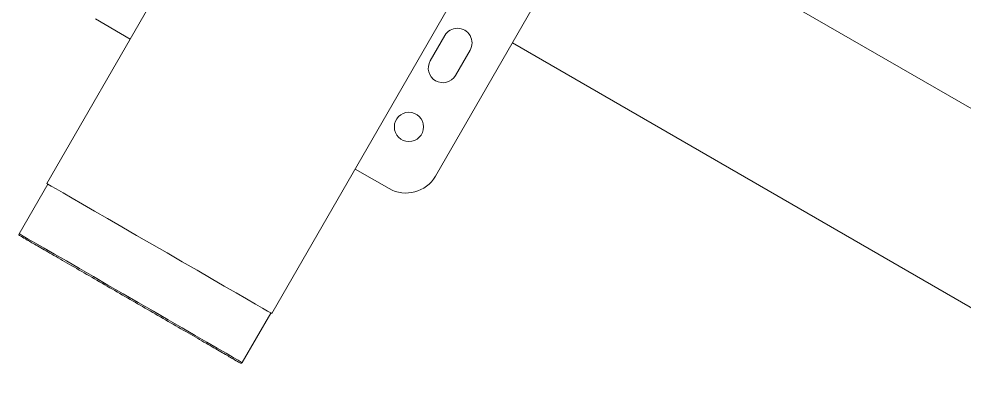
# Model space of a CAD drawing. Header units: millimetres. Extents: x 127 to 957, y 10 to 832.
# Drawn here: x 628.5 to 767.8, y 554.9 to 609.6 of the extents above; entities that cross this region are included whole.
import ezdxf

# ---------------------------------------------------------------- set-up
doc = ezdxf.new("R2010")
doc.units = ezdxf.units.MM

msp = doc.modelspace()

# ---------------------------------------------------------------- linework, layer by layer
at = {"color": 7, "linetype": 'Continuous', "lineweight": 15}
for p, q in [((658.6, 630.41), (632.6, 585.38)), ((789.91, 584.27), (713.93, 628.14)), ((705.36, 613.28), (689.88, 586.48)), ((665.77, 566.23), (691.77, 611.26)), ((639.75, 609.65), (644.89, 606.67)), ((689.12, 603.46), (691.27, 607.18)), ((692.84, 601.31), (694.99, 605.03)), ((701.23, 606.14), (789.91, 554.94)), ((678.06, 587.52), (683.05, 584.65)), ((632.73, 585.3), (628.5, 577.99)), ((661.41, 558.99), (665.64, 566.3))]:
    msp.add_line(p, q, dxfattribs=at)
at = {"color": 7, "linetype": 'Continuous', "lineweight": 15, "flags": 128}
msp.add_lwpolyline([(632.6, 585.38), (632.75, 585.29), (633.21, 585.02), (633.97, 584.59), (635.01, 583.99), (636.32, 583.23), (637.86, 582.34), (639.62, 581.33), (641.55, 580.21), (643.63, 579.01), (645.81, 577.75), (648.05, 576.46), (650.31, 575.15), (652.56, 573.86), (654.74, 572.6), (656.81, 571.4), (658.75, 570.28), (660.5, 569.27), (662.05, 568.38), (663.35, 567.62), (664.39, 567.02), (665.15, 566.58), (665.61, 566.32), (665.77, 566.23)], dxfattribs=at)
at = {"color": 8, "linetype": 'Continuous', "lineweight": 15, "flags": 128}
msp.add_lwpolyline([(628.5, 577.99), (628.66, 577.9), (629.11, 577.63), (629.86, 577.2), (630.9, 576.6), (632.19, 575.86), (633.73, 574.97), (635.47, 573.97), (637.39, 572.86), (639.45, 571.67), (641.61, 570.42), (643.83, 569.13), (646.08, 567.84), (648.3, 566.55), (650.47, 565.31), (652.53, 564.12), (654.45, 563.01), (656.19, 562), (657.72, 561.12), (659.02, 560.37), (660.05, 559.77), (660.8, 559.34), (661.26, 559.07), (661.41, 558.99)], dxfattribs=at)
at = {"color": 7, "linetype": 'Continuous', "lineweight": 15}
msp.add_circle((685.98, 593.73), 2.15, dxfattribs=at)
for centre, radius, start, end in [((693.13, 606.11), 2.15, 330, 150), ((690.98, 602.39), 2.15, 150, 330), ((685.55, 588.98), 5, 240, 330), ((628.68, 577.89), 0.2, 150, 240), ((661.24, 559.09), 0.2, 240, 330)]:
    msp.add_arc(centre, radius, start, end, dxfattribs=at)
msp.add_open_spline([(628.57, 577.71), (628.63, 577.68), (628.74, 577.62), (629.64, 577.1), (631.14, 576.23), (633.26, 575.01), (635.87, 573.5), (638.78, 571.82), (641.82, 570.07), (644.86, 568.31), (647.89, 566.56), (650.93, 564.81), (653.85, 563.12), (656.45, 561.62), (658.57, 560.4), (660.07, 559.53), (660.98, 559.01), (661.08, 558.94), (661.14, 558.91)], degree=3, knots=[0, 0, 0, 0, 0.058258, 0.1200057, 0.1843204, 0.2500007, 0.31568, 0.3799949, 0.4417424, 0.5000001, 0.5582582, 0.6200057, 0.6843206, 0.7499999, 0.8156796, 0.8799942, 0.941742, 1, 1, 1, 1], dxfattribs=at)

doc.saveas('drawing.dxf')
